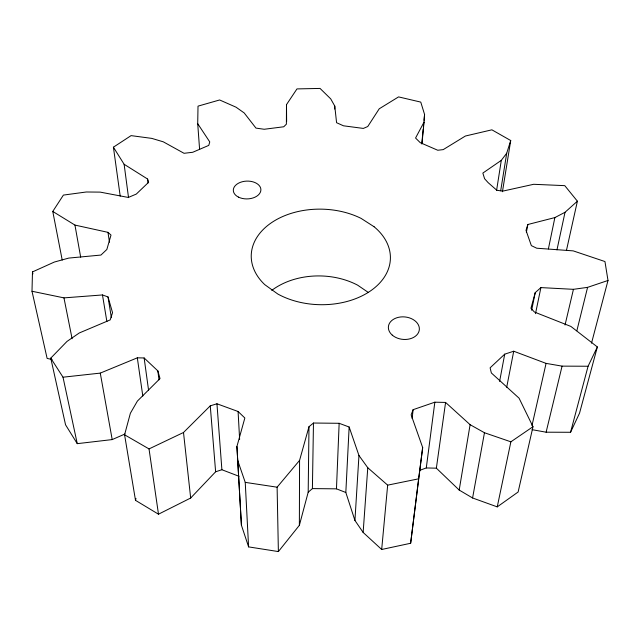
<?xml version="1.0" encoding="UTF-8"?>
<svg xmlns="http://www.w3.org/2000/svg" width="640" height="640" viewBox="0 0 640 640"><rect width="100%" height="100%" fill="white"/><g stroke="black" fill="none" stroke-linecap="round" stroke-linejoin="round"><path stroke-width="0.96" d="M197.712 123.68L209.76 141.928L208.768 145.392L192.712 152.28L184.04 153.296L163.288 141.824L151.768 138.384L131.08 135.624L113.408 147.192L124.12 164.272L147.56 179.016L148.624 182.28L136.296 194.072L128.328 197.456L100.192 192.12L86.312 191.992L63.4 195.088L52.768 211.44L74.944 225.08L107.968 232.344L111.008 235.072L106.848 249.472L100.944 255.056L68.784 258.08L54.36 262.04L32.48 271.912L32 291.256L63.96 297.88L102.472 294.952L108.016 296.936L112.552 312.672L110.176 319.912L79.312 332.952L67.016 341.408L50.76 358.136L63.008 377.2L100.272 373.112L137.32 357.832L144.136 357.968L157.856 370.896L160.024 378.576L137.408 401.064L130.376 413.248L124.576 434.784L149.024 448.92L183.504 432.488L210.264 405.848L216.952 403.776L238.088 411.504L244.848 417.992L236.92 446.488L241.424 525.232L248.6 546.888L278.384 551.576L299.368 525.32L299.568 460.4L308.984 426.712L313.472 423.032L339.152 423.296L349.152 427.016L358.96 455.504L367.776 467.736L387.664 485.152L418.624 478.824L422.672 447.536L411.144 414.872L413.112 409.68L434.84 402.192L445.584 402.432L470.104 424.68L484.464 432.736L510.872 441.816L532.992 426.704L519.072 398.184L491.36 372.968L490.112 367.816L504.72 354.16L513.72 351.224L546.072 363.384L562.072 366.136L588.072 366.24L597.352 346.952L570.896 326.44L534.44 312.048L530.944 308.296L535.232 292.624L540.904 287.6L573.44 289.32L587.584 287.36L608 280.472L604.96 261.544L573.2 250.872L536.736 248.216L531.352 245.632L526.016 230.36L527.84 224.504L554.872 217.584L565.024 212.28L577.392 201.192L564.768 185.648L533.664 184.296L502.648 191.152L496.808 190.248L488.128 182.632L484.584 178.712L482.848 173.08L501.304 160.352L506.704 153.224L510.72 140.528L491.888 129.824L465.4 136.024L443.208 149.624L437.752 150.248L420.248 142.664L415.56 138.032L424.032 122.128L424.568 114.448L420.768 102.104L398.568 96.896L379.232 108.792L367.76 126.52L363.344 128.424L343.464 125.8L336.576 122.704L334.768 106.056L330.728 98.88L320.048 88.424L296.968 88.912L286.496 104.616L286.384 124.176L283.752 126.776L264.216 129.264L255.968 128.104L244.192 112.944L236.048 107.192L219.632 99.968L198.016 106.136L197.712 123.68L199.6 149.368M299.368 525.32L308.192 492.224L308.984 426.712M308.192 492.224L312.4 488.6L313.472 423.032M334.68 109.048L334.768 106.056M422.672 447.536L410.64 543.264L381.68 549.48L363.144 532.448L354.936 520.464L345.824 492.488L336.464 488.84L339.152 423.296M345.824 492.488L349.152 427.016M354.936 520.464L358.96 455.504M363.144 532.448L367.776 467.736M381.68 549.48L387.664 485.152M421.776 143.904L423.176 129.176M423.36 127.208L423.824 122.304M424.008 120.336L424.568 114.448M421.976 143.76L424.032 122.128M412.136 418.504L413.112 409.68M410.64 543.264L418.624 478.824M419.784 470.312L426.28 467.952L434.84 402.192M532.992 426.704L518.128 492L497.248 506.88L472.584 497.976L459.192 490.064L436.36 468.176L445.584 402.432M496.568 190.536L501.304 160.352M500.696 190.736L506.704 153.224M502.44 191.744L510.72 140.528M459.192 490.064L470.104 424.68M472.584 497.976L484.464 432.736M526.384 232.336L527.84 224.504M499.608 381.432L504.72 354.16M506.696 387.272L513.72 351.224M531.64 310.256L535.232 292.624M548.392 248.904L554.872 217.584M535.496 313.664L540.904 287.6M497.248 506.88L510.872 441.816M556.968 249.872L565.024 212.28M566.48 250.296L577.392 201.192M531.984 425.6L546.072 363.384M565.04 325.008L573.44 289.32M532.04 429.664L546.112 432.2L562.072 366.136M576.856 330.76L587.584 287.36M239.024 476.288L221.888 469.728L215.624 471.784L190.672 498.024L158.488 514.2L135.504 500.344L135.984 498.416M591.52 343.16L608 280.472M546.112 432.2L570.552 432.28L588.072 366.24M597.352 346.952L579.544 413.16L570.552 432.28M278.384 551.576L277.112 487.192L299.568 460.4M50.76 358.136L65.552 424.816L77.256 443.656L112.2 439.584L124.984 434M312.4 488.6L336.464 488.84M426.28 467.952L436.36 468.176M237.624 460.248L245.24 482.368L277.112 487.192M51.992 359.472L47.12 358.416L32 291.256M368.408 292.512L357.64 285.168A65.744 47.776 1.2 0 0 271.776 290.376M32.48 271.912L32.912 273.856M63.008 377.2L77.256 443.656M63.96 297.88L72.096 338.72M52.768 211.44L62.216 260.08M100.272 373.112L112.2 439.584M74.944 225.08L80.68 257.184M102.472 294.952L106.888 321.576M124.576 434.784L135.504 500.344M108.016 296.936L111.352 317.648M107.968 232.344L109.48 242.208M149.024 448.92L158.488 514.2M137.32 357.832L142.808 396.024M113.408 147.192L120.208 196.144M144.136 357.968L148.576 390.28M124.12 164.272L128.536 197.64M157.856 370.896L158.984 379.824M147.56 179.016L148.016 182.944M183.504 432.488L190.672 498.024M210.264 405.848L215.624 471.784M216.952 403.776L221.888 469.728M236.92 446.488L241.424 525.232M238.088 411.504L239.632 439.432M245.24 482.368L248.6 546.888M286.496 104.616L286.624 121.568M374.064 226.728L361.104 218.392A69.592 47.776 1.2 0 0 271.2 222.896A69.592 47.776 1.2 0 0 264.784 284.656L277.808 294.024A69.592 47.776 1.2 0 0 370.832 290.688A69.592 47.776 1.2 0 0 374.064 226.728M238.456 197.104A13.8 8.912 -1.7 0 0 260.736 191.136A13.8 8.912 -1.7 0 0 242.12 181.784A13.8 8.912 -1.7 0 0 238.456 197.104M392.264 335.12A15.544 11.272 5.6 0 0 418.576 332.408A15.544 11.272 5.6 0 0 400.744 316.952A15.544 11.272 5.6 0 0 392.264 335.12"/></g></svg>
